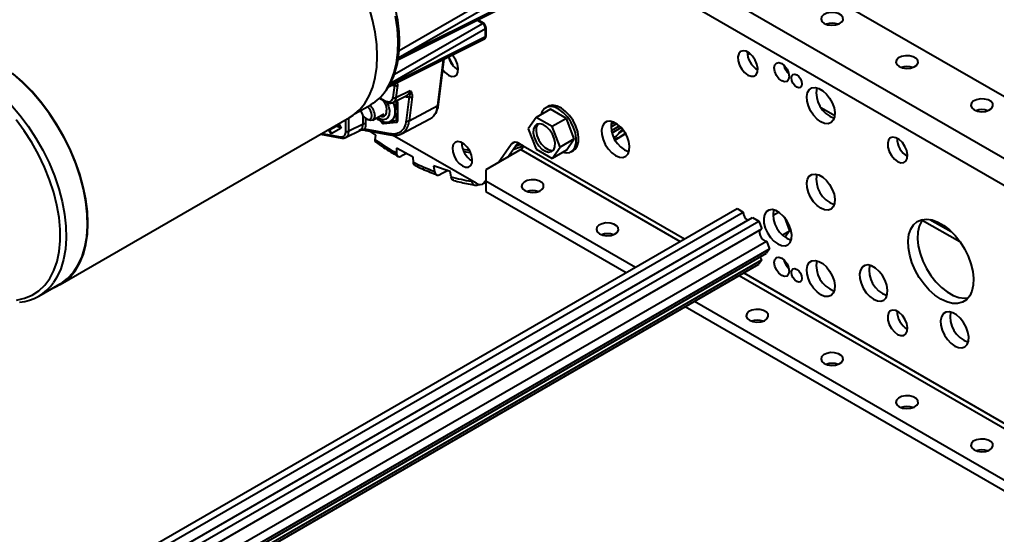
# Model space of a CAD drawing. Header units: inches. Extents: x 0 to 11, y 0 to 8.4.
# Drawn here: x 7.854 to 8.623, y 5.392 to 5.798 of the extents above; entities that cross this region are included whole.
import ezdxf

# ---------------------------------------------------------------- set-up
doc = ezdxf.new("R2010")
doc.units = ezdxf.units.IN
doc.header["$MEASUREMENT"] = 0
doc.header["$PDSIZE"] = -1
doc.layers.add('OBJ', color=50, linetype='Continuous')
doc.dimstyles.get("Standard").update_dxf_attribs({"dimtxt": 0.18, "dimasz": 0.18, "dimexe": 0.18, "dimexo": 0.0625, "dimgap": 0.09, "dimtad": 0, "dimtih": 1, "dimtoh": 1, "dimdec": 4, "dimzin": 0, "dimdsep": 46, "dimtxsty": 'Standard', "dimcen": 0.09, "dimadec": 0, "dimazin": 0, "dimtfac": 1, "dimtdec": 4, "dimtofl": 0, "dimtmove": 0, "dimatfit": 3, "dimfxl": 1, "dimtolj": 1, "dimtzin": 0, "dimarcsym": 0})

# ---------------------------------------------------------------- blocks, each defined once
blk = doc.blocks.new('*D8')
at = {"layer": 'Defpoints', "color": 0, "transparency": 16777216}
for p in [(5.7116, 7.07514), (5.7116, 4.36681), (9.6024, 4.36681)]:
    blk.add_point(p, dxfattribs=at)
at = {"layer": 'OBJ', "color": 0, "lineweight": -2, "transparency": 16777216}
for p, q in [((5.7616, 7.07514), (9.7274, 7.07514)), ((9.6024, 6.94514), (9.6024, 5.84348)), ((9.6024, 4.49681), (9.6024, 5.59848)), ((5.7616, 4.36681), (9.7274, 4.36681))]:
    blk.add_line(p, q, dxfattribs=at)
at = {"layer": 'OBJ', "color": 0, "transparency": 16777216}
for points in [[(9.58073, 6.94514), (9.62406, 6.94514), (9.6024, 7.07514)], [(9.58073, 4.49681), (9.62406, 4.49681), (9.6024, 4.36681)]]:
    blk.add_solid(points, dxfattribs=at)
at = {"layer": 'OBJ', "color": 0, "transparency": 16777216, "insert": (9.6024, 5.72098), "char_height": 0.125, "attachment_point": 5}
blk.add_mtext('\\A1;32.500000', dxfattribs=at)

msp = doc.modelspace()

# ---------------------------------------------------------------- linework, layer by layer
at = {"color": 7, "linetype": 'Continuous', "lineweight": 25}
for p, q in [((8.94401385, 5.55500769), (8.25046124, 5.95538709)), ((8.90158744, 5.53051545), (8.20066914, 5.93514697)), ((8.88331903, 5.51996932), (8.19153568, 5.91932735)), ((8.15215501, 5.76733136), (8.23474607, 5.81502737)), ((8.15272663, 5.77310179), (8.23238438, 5.81910383)), ((8.1518923, 5.76584044), (8.23415022, 5.80691775)), ((8.2347609, 5.80841303), (8.15212228, 5.76714562)), ((8.21831563, 5.79452168), (8.21413489, 5.79692265)), ((8.21918983, 5.79462887), (8.21470233, 5.79720602)), ((8.14611889, 5.74738802), (8.22067732, 5.79044522)), ((8.14915333, 5.75458072), (8.21831563, 5.79452168)), ((8.22069215, 5.78383088), (8.22067732, 5.79044522)), ((8.22122215, 5.78453476), (8.22120732, 5.7911491)), ((8.48939276, 5.79400401), (8.49062266, 5.793294)), ((8.49640943, 5.79432258), (8.49765451, 5.79360381)), ((8.14438278, 5.74453379), (8.22008147, 5.7823356)), ((8.22069215, 5.78383088), (8.14542267, 5.74624341)), ((8.18325642, 5.72988213), (8.18771426, 5.76617232)), ((8.18378419, 5.7305553), (8.18818842, 5.7664091)), ((8.42676769, 5.77177682), (8.42710474, 5.77197139)), ((8.42690935, 5.76981988), (8.42872855, 5.77087009)), ((8.54831832, 5.759987), (8.54954823, 5.759277)), ((8.555335, 5.76030557), (8.55658008, 5.7595868)), ((8.14916458, 5.74586547), (8.14798236, 5.73624125)), ((8.14960842, 5.74714333), (8.14916458, 5.74586547)), ((8.15146956, 5.74566944), (8.15028733, 5.73604521)), ((8.1512418, 5.74795899), (8.15146956, 5.74566944)), ((8.13728259, 5.7356368), (8.14221701, 5.73280299)), ((8.13764731, 5.73599214), (8.14186851, 5.73356794)), ((8.14778624, 5.73214549), (8.15949471, 5.73804604)), ((8.15028733, 5.73604521), (8.16142485, 5.74165803)), ((8.1607111, 5.73690418), (8.15839422, 5.71804303)), ((8.16301607, 5.73670815), (8.16069919, 5.717847)), ((8.11832903, 5.72348754), (8.1304282, 5.73047224)), ((8.15058842, 5.73269962), (8.14981204, 5.72486154)), ((8.15002181, 5.73327211), (8.15058842, 5.73269962)), ((8.15058842, 5.73269962), (8.1511863, 5.73304476)), ((8.1514659, 5.73198092), (8.15149661, 5.71828293)), ((8.15174069, 5.71794463), (8.15170997, 5.73164262)), ((8.16069919, 5.717847), (8.18325642, 5.72988213)), ((8.26992484, 5.72911917), (8.26815707, 5.72809866)), ((8.48513828, 5.72792013), (8.49561482, 5.72201798)), ((7.88617615, 5.58898742), (8.11386453, 5.72042913)), ((8.11321088, 5.70956411), (8.11318739, 5.72003822)), ((8.12439567, 5.71527387), (8.12438085, 5.72188179)), ((8.12671084, 5.71525407), (8.12670121, 5.71954814)), ((8.13206274, 5.71830927), (8.14089803, 5.72340978)), ((8.14981204, 5.72486154), (8.15062969, 5.71794368)), ((8.2607176, 5.72040461), (8.25447481, 5.71152223)), ((8.27191346, 5.72686784), (8.2607176, 5.72040461)), ((8.2732032, 5.71319683), (8.2607176, 5.72040461)), ((8.28439905, 5.71966006), (8.27191346, 5.72686784)), ((8.28439905, 5.71966006), (8.2732032, 5.71319683)), ((8.29064185, 5.7035699), (8.28439905, 5.71966006)), ((8.60724389, 5.72597), (8.60847379, 5.72525999)), ((8.61426056, 5.72628857), (8.61550564, 5.7255698)), ((8.09813144, 5.71069675), (8.10324777, 5.71368203)), ((8.10732594, 5.7120991), (8.09930664, 5.70742001)), ((8.10324777, 5.71368203), (8.10255169, 5.71389836)), ((8.10534824, 5.71551277), (8.10732594, 5.7120991)), ((8.11089571, 5.70958391), (8.11087526, 5.71870345)), ((8.12439567, 5.71527387), (8.11321088, 5.70956411)), ((8.12699614, 5.71936631), (8.1281559, 5.71869657)), ((8.13774357, 5.71805966), (8.13881628, 5.71672844)), ((8.14105209, 5.71692118), (8.13960184, 5.7169026)), ((8.14058493, 5.71571271), (8.15086229, 5.71668295)), ((8.15062969, 5.71794368), (8.14489144, 5.71705202)), ((8.15062969, 5.71794368), (8.15149625, 5.71844394)), ((8.15113489, 5.71777), (8.15157749, 5.71805466)), ((8.15463872, 5.70760009), (8.17696603, 5.7192465)), ((8.27944599, 5.69710667), (8.2732032, 5.71319683)), ((8.31947814, 5.71295385), (8.3239165, 5.71551606)), ((8.319496, 5.71500288), (8.32213315, 5.71652527)), ((8.31988571, 5.71007517), (8.32620556, 5.71372354)), ((8.32035154, 5.70830537), (8.32750521, 5.7124351)), ((8.09102163, 5.7072422), (8.10760904, 5.70426146)), ((8.0920801, 5.70785324), (8.10672531, 5.70522151)), ((8.09930664, 5.70742001), (8.09730738, 5.71087088)), ((8.09760496, 5.71104267), (8.09813144, 5.71069675)), ((8.11071171, 5.70459531), (8.12233895, 5.71053093)), ((8.12170669, 5.71029943), (8.12203423, 5.71049959)), ((8.12301527, 5.71042531), (8.12170669, 5.71029943)), ((8.12569929, 5.7111565), (8.12301527, 5.71042531)), ((8.14581607, 5.70754153), (8.12569929, 5.7111565)), ((8.12658303, 5.71019645), (8.14669981, 5.70658148)), ((8.13451394, 5.70648809), (8.13040759, 5.70950918)), ((8.13404871, 5.70284075), (8.13451394, 5.70648809)), ((8.14667566, 5.70658616), (8.14669981, 5.70658148)), ((8.21332744, 5.6685895), (8.14753091, 5.70657303)), ((8.25447481, 5.71152223), (8.2607176, 5.69543207)), ((8.32180899, 5.70482097), (8.32348941, 5.70568578)), ((8.32296972, 5.70276903), (8.33066651, 5.7076708)), ((8.32559303, 5.70790076), (8.32917631, 5.71014999)), ((8.33141418, 5.70842667), (8.33066651, 5.7076708)), ((8.20290923, 5.70014694), (8.20211469, 5.70026554)), ((8.23062341, 5.68469292), (8.24096925, 5.6994132)), ((8.2379891, 5.68894505), (8.24615299, 5.7005608)), ((8.24366632, 5.70097019), (8.24096925, 5.6994132)), ((8.24869939, 5.69920351), (8.24405982, 5.69758259)), ((8.24734813, 5.69998357), (8.25046124, 5.69818641)), ((8.25046124, 5.69818641), (8.37747816, 5.6248611)), ((8.2732032, 5.68822429), (8.27944599, 5.69710667)), ((8.29064185, 5.7035699), (8.27944599, 5.69710667)), ((8.28439905, 5.69468752), (8.29064185, 5.7035699)), ((8.16393133, 5.68918044), (8.15061292, 5.69628131)), ((8.15061292, 5.69628131), (8.15074361, 5.69225616)), ((8.15863535, 5.69200405), (8.15453171, 5.68992288)), ((8.16406203, 5.68515528), (8.16393133, 5.68918044)), ((8.20374143, 5.69360559), (8.20893606, 5.69292666)), ((8.24869347, 5.69512455), (8.22099846, 5.67913656)), ((8.24869347, 5.69512455), (8.37394234, 5.62281992)), ((8.2607176, 5.69543207), (8.2732032, 5.68822429)), ((8.28439905, 5.69468752), (8.2732032, 5.68822429)), ((8.28815544, 5.6934567), (8.28992321, 5.69447721)), ((8.19295073, 5.67800633), (8.17992303, 5.68227767)), ((8.17992303, 5.68227767), (8.18064568, 5.677997)), ((8.19127517, 5.67855569), (8.18506935, 5.67540826)), ((8.19367338, 5.67372566), (8.19295073, 5.67800633)), ((8.22099846, 5.67913656), (8.22099846, 5.67063231)), ((8.20946321, 5.67082027), (8.2096419, 5.67021119)), ((8.21540197, 5.66787834), (8.21467473, 5.667508)), ((8.21853535, 5.66807379), (8.22099846, 5.66949571)), ((8.21970632, 5.66915987), (8.22099846, 5.67099835)), ((8.21970632, 5.66915987), (8.22099846, 5.6699058)), ((8.22099846, 5.67063231), (8.33888163, 5.6025798)), ((8.22099846, 5.67063231), (8.22099846, 5.66212667)), ((8.22099846, 5.66212667), (8.33151474, 5.59832698)), ((7.4679425, 5.09979734), (8.41873276, 5.64867688)), ((7.47276482, 5.09701347), (8.42355509, 5.64589301)), ((8.41873276, 5.64867688), (8.42355509, 5.64589301)), ((8.44706293, 5.64347889), (8.45137781, 5.64596982)), ((7.48013052, 5.09276134), (8.43092078, 5.64164088)), ((7.48495284, 5.08997748), (8.43574311, 5.63885701)), ((8.43092078, 5.64164088), (8.43574311, 5.63885701)), ((8.43574311, 5.63885701), (8.43815427, 5.63264249)), ((8.45596576, 5.64181783), (8.46005285, 5.63128377)), ((8.56437234, 5.63950595), (8.59399895, 5.62281525)), ((8.57042307, 5.64018016), (8.58716199, 5.63074998)), ((7.49154094, 5.08617425), (8.43815427, 5.63264249)), ((8.45436666, 5.6280012), (8.46005285, 5.63128377)), ((8.46005285, 5.63128377), (8.4564663, 5.62618075)), ((7.5016037, 5.08036514), (8.44183712, 5.62315034)), ((8.44183712, 5.62315034), (8.44424828, 5.61693581)), ((7.5081918, 5.07656191), (8.44424828, 5.61693581)), ((7.50995757, 5.07554255), (8.44183712, 5.61350516)), ((8.44424828, 5.61693581), (8.44183712, 5.61350516)), ((7.51265464, 5.07398557), (8.43815427, 5.60826513)), ((7.51442041, 5.07296621), (8.43574311, 5.60483448)), ((8.43815427, 5.60826513), (8.43574311, 5.60483448)), ((8.42395608, 5.59802997), (8.72124739, 5.42640735)), ((7.86919585, 5.57966602), (7.88596783, 5.58934827)), ((8.42042026, 5.59598879), (8.71771157, 5.42436617)), ((8.38535955, 5.57574867), (8.68265086, 5.40412605)), ((8.37799265, 5.57149585), (8.67528396, 5.39987323))]:
    msp.add_line(p, q, dxfattribs=at)
at = {"color": 7, "linetype": 'Continuous', "lineweight": 25, "flags": 128}
for points in [[(8.11386453, 5.72042913), (8.11667312, 5.72223404), (8.1215482, 5.72640863), (8.12576395, 5.731514), (8.12927416, 5.73749424), (8.1320404, 5.7442838), (8.13403234, 5.75180832), (8.13522816, 5.75998534), (8.13561476, 5.76872528), (8.13518791, 5.77793238), (8.13395229, 5.78750577), (8.13192142, 5.79734056), (8.12911756, 5.80732899), (8.12557143, 5.81736164), (8.12132189, 5.82732857), (8.11641549, 5.8371206), (8.11090598, 5.84663044), (8.10485374, 5.85575389), (8.09832506, 5.864391), (8.09139149, 5.87244714), (8.08412898, 5.87983404), (8.0766171, 5.88647077), (8.06893816, 5.89228462), (8.06117629, 5.89721189)], [(8.14232169, 5.7415725), (8.14292359, 5.74246305), (8.14634759, 5.74867143), (8.14899877, 5.75569984), (8.15084711, 5.76346866), (8.15187166, 5.77188986), (8.1520608, 5.78086803), (8.15141241, 5.79030143), (8.14993381, 5.80008319)], [(8.48734201, 5.79448666), (8.48999489, 5.79343758), (8.49312509, 5.79301257), (8.49630987, 5.79326903), (8.49911911, 5.79417233), (8.50117339, 5.79560048), (8.50219529, 5.79736058), (8.50204678, 5.79921494), (8.50074792, 5.8009131), (8.49847414, 5.80222573), (8.49553251, 5.80297554), (8.49232033, 5.80306127), (8.48927141, 5.80247135), (8.48679752, 5.80128543), (8.48523279, 5.79966369), (8.48478853, 5.79782516), (8.48552475, 5.79601813), (8.48734201, 5.79448666)], [(8.19153568, 5.7537737), (8.19408038, 5.75279503), (8.19634932, 5.75290312), (8.19809663, 5.75408626), (8.19913296, 5.75621623), (8.19934601, 5.75906223), (8.19871268, 5.76231584), (8.19730162, 5.76562448), (8.19526572, 5.76862962), (8.19445411, 5.76953801)], [(8.1917805, 5.76820289), (8.19271641, 5.76582567), (8.19494922, 5.76154236)], [(8.42723794, 5.75379582), (8.42978264, 5.75281715), (8.43205158, 5.75292524), (8.43379889, 5.75410838), (8.43483522, 5.75623835), (8.43504827, 5.75908435), (8.43441494, 5.76233796), (8.43300388, 5.7656466), (8.43096798, 5.76865174), (8.42852788, 5.77102771), (8.42594799, 5.77251705), (8.42350789, 5.77295836), (8.42147199, 5.77230382), (8.42006093, 5.77062435), (8.4194276, 5.76810197), (8.41964065, 5.76500999), (8.42067698, 5.7616835), (8.42242429, 5.75848296), (8.42469323, 5.7557552), (8.42723794, 5.75379582)], [(8.54626758, 5.76046965), (8.54892045, 5.75942057), (8.55205066, 5.75899556), (8.55523544, 5.75925203), (8.55804467, 5.76015533), (8.56009896, 5.76158347), (8.56112085, 5.76334358), (8.56097234, 5.76519793), (8.55967349, 5.7668961), (8.55739971, 5.76820872), (8.55445808, 5.76895854), (8.55124589, 5.76904427), (8.54819697, 5.76845434), (8.54572309, 5.76726843), (8.54415836, 5.76564669), (8.5437141, 5.76380816), (8.54445032, 5.76200113), (8.54626758, 5.76046965)], [(7.88596783, 5.58934827), (7.88679712, 5.58984244), (7.89196536, 5.59371523), (7.89647322, 5.59856478), (7.9002696, 5.60433615), (7.90331151, 5.61096394), (7.90556446, 5.61837306), (7.90700294, 5.62647956), (7.90761065, 5.63519159), (7.9073807, 5.64441044), (7.90631569, 5.65403165), (7.9044277, 5.66394622), (7.90173811, 5.67404181), (7.8982774, 5.68420403), (7.89408479, 5.69431774), (7.88920776, 5.70426835), (7.88370159, 5.71394311), (7.87762866, 5.7232324), (7.87105778, 5.73203097), (7.8640634, 5.74023914), (7.85672477, 5.74776389), (7.84912503, 5.75451998), (7.8413503, 5.76043084), (7.83348867, 5.76542952)], [(8.45386959, 5.74913879), (8.45160334, 5.75096762), (8.44968209, 5.75355914), (8.44839836, 5.7565188), (8.44794757, 5.75939603), (8.44839836, 5.76175279), (8.44968209, 5.76323028), (8.45160334, 5.76360358), (8.45386959, 5.76281585), (8.45613585, 5.76098701), (8.45805709, 5.7583955), (8.45934083, 5.75543583), (8.45979161, 5.75255861), (8.45934083, 5.75020185), (8.45805709, 5.74872436), (8.45613585, 5.74835106), (8.45386959, 5.74913879)], [(7.81671669, 5.75574726), (7.82457832, 5.75074859), (7.83235305, 5.74483772), (7.83995279, 5.73808164), (7.84729142, 5.73055688), (7.8542858, 5.72234872), (7.86085668, 5.71355014), (7.86692961, 5.70426085), (7.87243578, 5.69458609), (7.87731281, 5.68463549), (7.88150543, 5.67452178), (7.88496613, 5.66435956), (7.88765572, 5.65426397), (7.88954371, 5.6443494), (7.89060872, 5.63472818), (7.89083867, 5.62550933), (7.89023096, 5.6167973), (7.88879248, 5.6086908), (7.88653953, 5.60128168), (7.88349762, 5.59465389), (7.88084412, 5.59041691)], [(7.88129502, 5.58665072), (7.88350373, 5.58759428), (7.88898473, 5.59079234), (7.89385982, 5.59496692), (7.89807556, 5.6000723), (7.90158578, 5.60605253), (7.90435201, 5.6128421), (7.90634395, 5.62036661), (7.90753977, 5.62854363), (7.90792638, 5.63728357), (7.90749953, 5.64649068), (7.9062639, 5.65606406), (7.90423303, 5.66589885), (7.90142918, 5.67588728), (7.89788305, 5.68591993), (7.89363351, 5.69588687), (7.8887271, 5.70567889), (7.8832176, 5.71518873), (7.87716535, 5.72431218), (7.87063668, 5.73294929), (7.8637031, 5.74100543), (7.85644059, 5.74839233), (7.84892872, 5.75502906)], [(8.18713944, 5.75786957), (8.18899097, 5.75573308), (8.19153568, 5.7537737)], [(8.46565471, 5.7443895), (8.46406917, 5.745669), (8.46272502, 5.74748209), (8.46182689, 5.74955275), (8.4615115, 5.75156574), (8.46182689, 5.75321459), (8.46272502, 5.75424828), (8.46406917, 5.75450945), (8.46565471, 5.75395834), (8.46724024, 5.75267883), (8.46858439, 5.75086574), (8.46948253, 5.74879508), (8.46979791, 5.7467821), (8.46948253, 5.74513325), (8.46858439, 5.74409955), (8.46724024, 5.74383838), (8.46565471, 5.7443895)], [(8.48462874, 5.71695636), (8.48164788, 5.71915029), (8.47888809, 5.72212775), (8.47655407, 5.7256679), (8.4748189, 5.72950819), (8.47381129, 5.73336381), (8.47360595, 5.7369488), (8.47421813, 5.73999727), (8.47560241, 5.74228314), (8.47765614, 5.74363688), (8.48022699, 5.74395808), (8.4831243, 5.74322292), (8.48613318, 5.74148593), (8.48903049, 5.73887593), (8.49160134, 5.73558648), (8.49365507, 5.73186157), (8.49503935, 5.72797744), (8.49565153, 5.72422216), (8.49544619, 5.72087424), (8.49443858, 5.71818199), (8.49270341, 5.71634508), (8.49036938, 5.71549974), (8.4876096, 5.71570866), (8.48462874, 5.71695636)], [(8.60519314, 5.72645265), (8.60784602, 5.72540357), (8.61097622, 5.72497856), (8.614161, 5.72523502), (8.61697024, 5.72613832), (8.61902452, 5.72756647), (8.62004642, 5.72932657), (8.61989791, 5.73118093), (8.61859906, 5.73287909), (8.61632527, 5.73419172), (8.61338364, 5.73494153), (8.61017146, 5.73502726), (8.60712254, 5.73443734), (8.60464865, 5.73325142), (8.60308392, 5.73162969), (8.60263966, 5.72979115), (8.60337588, 5.72798412), (8.60519314, 5.72645265)], [(8.14319118, 5.73243713), (8.14444079, 5.72940149), (8.14515761, 5.7259379), (8.14502323, 5.72285918), (8.1440508, 5.72046668), (8.14233549, 5.71899462), (8.14004523, 5.71858707), (8.13740419, 5.71928394), (8.13557209, 5.72033518)], [(8.28522732, 5.72083854), (8.28209085, 5.72419233), (8.2787257, 5.72676652), (8.27532747, 5.72841149), (8.27209363, 5.72903164), (8.26921213, 5.72859095), (8.26685043, 5.72711501), (8.26514578, 5.7246896), (8.26440615, 5.72253396)], [(8.28699509, 5.72185905), (8.28385861, 5.72521284), (8.28049347, 5.72778703), (8.27709523, 5.729432), (8.2738614, 5.73005215), (8.2709799, 5.72961146), (8.26992484, 5.72911917)], [(8.12269903, 5.72601029), (8.12296691, 5.72479742), (8.12391481, 5.72261661), (8.12533193, 5.72070817), (8.12700251, 5.71936263), (8.12867223, 5.71878485), (8.13008689, 5.71906279), (8.13103112, 5.72015413), (8.13136117, 5.72189272)], [(8.13368107, 5.72189446), (8.1332633, 5.71969378), (8.13206811, 5.71831238), (8.13027746, 5.71796058), (8.12816396, 5.71869192), (8.1281559, 5.71869657)], [(8.17696603, 5.7192465), (8.17873178, 5.72042552), (8.17949767, 5.72113412)], [(8.28146077, 5.69299129), (8.28421888, 5.69252372), (8.28710038, 5.69296441), (8.28946208, 5.69444035), (8.29116673, 5.69686576), (8.29211526, 5.70009967), (8.29225253, 5.70395416), (8.29157059, 5.7082052), (8.29010905, 5.71260574), (8.28795286, 5.71690005), (8.28522732, 5.72083854)], [(8.28992321, 5.69447721), (8.29122985, 5.69546086), (8.2929345, 5.69788627), (8.29388302, 5.70112018), (8.2940203, 5.70497467), (8.29333835, 5.70922571), (8.29187682, 5.71362625), (8.28972063, 5.71792056), (8.28699509, 5.72185905)], [(7.85167754, 5.57672364), (7.85808589, 5.57806964), (7.86398428, 5.58048056), (7.86930354, 5.58392813), (7.87398132, 5.58837193), (7.87796277, 5.59375986), (7.88120122, 5.60002876), (7.88365869, 5.60710511), (7.88530639, 5.61490597), (7.88612497, 5.62333987), (7.88610486, 5.63230793), (7.88524629, 5.64170501), (7.88355932, 5.65142095), (7.88106373, 5.66134182), (7.87778877, 5.67135131), (7.87377286, 5.68133208), (7.86906306, 5.69116711), (7.8637146, 5.70074108), (7.85779017, 5.70994176), (7.85135925, 5.71866128)], [(8.27128554, 5.71046834), (8.26875889, 5.71304693), (8.2660562, 5.71477073), (8.26344202, 5.71547099), (8.26117224, 5.71507917), (8.25946904, 5.71363362), (8.25849916, 5.71127585), (8.25835751, 5.70823665), (8.25905798, 5.70481352), (8.26053199, 5.70134153), (8.26263526, 5.69816056), (8.26516191, 5.69558196), (8.2678646, 5.69385817), (8.27047878, 5.69315791), (8.27274856, 5.69354973), (8.27445176, 5.69499527), (8.27542164, 5.69735304), (8.27556328, 5.70039225), (8.27486282, 5.70381538), (8.2733888, 5.70728737), (8.27128554, 5.71046834)], [(8.26206713, 5.71537648), (8.26170821, 5.71492627), (8.26073833, 5.7125685), (8.26059668, 5.7095293), (8.26129715, 5.70610616), (8.26277116, 5.70263418), (8.26487443, 5.6994532), (8.26740108, 5.69687461), (8.27010377, 5.69515082), (8.27271795, 5.69445056), (8.27409284, 5.69454507)], [(8.32313332, 5.69048337), (8.32611418, 5.68923568), (8.32887397, 5.68902675), (8.331208, 5.68987209), (8.33294316, 5.69170901), (8.33395078, 5.69440126), (8.33415611, 5.69774917), (8.33354393, 5.70150445), (8.33215965, 5.70538858), (8.33010593, 5.7091135), (8.32753507, 5.71240294), (8.32463777, 5.71501294), (8.32162888, 5.71674994), (8.31873157, 5.71748509), (8.31616072, 5.71716389), (8.314107, 5.71581016), (8.31272271, 5.71352429), (8.31211054, 5.71047581), (8.31231587, 5.70689082), (8.31332348, 5.70303521), (8.31505865, 5.69919491), (8.31739268, 5.69565476), (8.32015246, 5.69267731), (8.32313332, 5.69048337)], [(8.10763193, 5.70425765), (8.10777497, 5.70424727), (8.10782681, 5.70424907)], [(8.15710398, 5.70944557), (8.15633993, 5.70873602), (8.15463872, 5.70760009)], [(8.32348941, 5.70568578), (8.32262045, 5.70481339), (8.32201473, 5.7042193)], [(8.33074667, 5.70800079), (8.3252128, 5.70447012), (8.32284228, 5.70295793)], [(8.54508907, 5.68576181), (8.54763377, 5.68478314), (8.54990271, 5.68489123), (8.55165002, 5.68607437), (8.55268635, 5.68820434), (8.5528994, 5.69105034), (8.55226607, 5.69430395), (8.55085501, 5.69761259), (8.54881911, 5.70061773), (8.54637901, 5.7029937), (8.54379912, 5.70448304), (8.54135902, 5.70492435), (8.53932312, 5.70426981), (8.53791206, 5.70259034), (8.53727873, 5.70006796), (8.53749178, 5.69697598), (8.53852811, 5.69364949), (8.54027542, 5.69044895), (8.54254436, 5.68772119), (8.54508907, 5.68576181)], [(8.20258422, 5.68224236), (8.20512892, 5.68126369), (8.20739787, 5.68137178), (8.20914518, 5.68255492), (8.21018151, 5.68468489), (8.21039455, 5.68753089), (8.20976123, 5.6907845), (8.20835016, 5.69409314), (8.20631427, 5.69709828), (8.20387416, 5.69947425), (8.20129427, 5.70096359), (8.19885417, 5.7014049), (8.19681828, 5.70075036), (8.19540721, 5.6990709), (8.19477389, 5.69654851), (8.19498693, 5.69345653), (8.19602326, 5.69013004), (8.19777057, 5.6869295), (8.20003952, 5.68420174), (8.20258422, 5.68224236)], [(8.24249805, 5.69536047), (8.24311228, 5.69553451), (8.25045809, 5.69806283)], [(8.20810283, 5.69453236), (8.20329517, 5.69516977), (8.20306103, 5.69520627)], [(8.48462874, 5.64891129), (8.48164788, 5.65110522), (8.47888809, 5.65408268), (8.47655407, 5.65762283), (8.4748189, 5.66146312), (8.47381129, 5.66531874), (8.47360595, 5.66890373), (8.47421813, 5.6719522), (8.47560241, 5.67423808), (8.47765614, 5.67559181), (8.48022699, 5.67591301), (8.4831243, 5.67517785), (8.48613318, 5.67344086), (8.48903049, 5.67083086), (8.49160134, 5.66754142), (8.49365507, 5.6638165), (8.49503935, 5.65993237), (8.49565153, 5.65617709), (8.49544619, 5.65282917), (8.49443858, 5.65013692), (8.49270341, 5.64830001), (8.49036938, 5.64745467), (8.4876096, 5.64766359), (8.48462874, 5.64891129)], [(8.25163975, 5.6628084), (8.25429263, 5.66175931), (8.25742283, 5.6613343), (8.26060761, 5.66159077), (8.26341685, 5.66249407), (8.26547113, 5.66392221), (8.26649303, 5.66568232), (8.26634452, 5.66753667), (8.26504566, 5.66923484), (8.26277188, 5.67054746), (8.25983025, 5.67129728), (8.25661807, 5.67138301), (8.25356915, 5.67079308), (8.25109526, 5.66960717), (8.24953053, 5.66798543), (8.24908627, 5.6661469), (8.24982249, 5.66433987), (8.25163975, 5.6628084)], [(8.45072667, 5.62085099), (8.45370754, 5.61960329), (8.45646732, 5.61939437), (8.45880135, 5.62023971), (8.46053651, 5.62207662), (8.46154413, 5.62476887), (8.46174946, 5.62811679), (8.46113729, 5.63187207), (8.459753, 5.6357562), (8.45769928, 5.63948111), (8.45512843, 5.64277056), (8.45223112, 5.64538056), (8.44922223, 5.64711755), (8.44632492, 5.64785271), (8.44375407, 5.64753151), (8.44170035, 5.64617777), (8.44031606, 5.6438919), (8.43970389, 5.64084342), (8.43990922, 5.63725844), (8.44091684, 5.63340282), (8.442652, 5.62956253), (8.44498603, 5.62602238), (8.44774581, 5.62304492), (8.45072667, 5.62085099)], [(8.31056532, 5.62879139), (8.31321819, 5.62774231), (8.3163484, 5.6273173), (8.31953318, 5.62757376), (8.32234241, 5.62847706), (8.3243967, 5.62990521), (8.32541859, 5.63166531), (8.32527008, 5.63351967), (8.32397123, 5.63521783), (8.32169745, 5.63653046), (8.31875582, 5.63728027), (8.31554363, 5.637366), (8.31249471, 5.63677608), (8.31002083, 5.63559016), (8.3084561, 5.63396843), (8.30801184, 5.63212989), (8.30874806, 5.63032286), (8.31056532, 5.62879139)], [(8.57908642, 5.57737077), (8.57448323, 5.58050654), (8.570028, 5.58449835), (8.56586391, 5.5892179), (8.5621248, 5.59451349), (8.55893086, 5.60021493), (8.55638472, 5.60613896), (8.55456824, 5.61209517), (8.5535398, 5.61789215), (8.55333244, 5.62334355), (8.55395284, 5.62827417), (8.55538105, 5.63252554), (8.55757118, 5.63596102), (8.56045282, 5.63847017), (8.56393335, 5.63997237), (8.56790093, 5.64041932), (8.57222801, 5.63979666), (8.57677552, 5.63812441), (8.58139732, 5.6354563), (8.58594483, 5.63187811), (8.59027191, 5.62750482), (8.59423949, 5.62247701), (8.59772002, 5.61695627), (8.60060166, 5.61112004), (8.60279179, 5.60515591), (8.60422, 5.59925556), (8.6048404, 5.59360864), (8.60463304, 5.58839665), (8.60360459, 5.58378709), (8.60178812, 5.57992814), (8.59924198, 5.57694381), (8.59604804, 5.57493002), (8.59230893, 5.57395151), (8.58814484, 5.57403972), (8.5836896, 5.57519181), (8.57908642, 5.57737077)], [(8.56491739, 5.64019026), (8.56375042, 5.63860495), (8.56193394, 5.634746), (8.5609055, 5.63013644), (8.56069814, 5.62492445), (8.56131854, 5.61927753), (8.56274675, 5.61337718), (8.56493687, 5.60741305), (8.56781851, 5.60157682), (8.57129905, 5.59605608), (8.57526662, 5.59102827), (8.5795937, 5.58665498), (8.58414122, 5.58307679), (8.58876301, 5.58040868), (8.59331053, 5.57873643), (8.59763761, 5.57811377), (8.60062115, 5.57834283)], [(8.43680655, 5.63186447), (8.43643834, 5.63105074), (8.43634435, 5.62944918), (8.43680626, 5.62761123), (8.43775372, 5.62581669), (8.4390425, 5.62433877), (8.4404764, 5.62340247), (8.44183712, 5.62315034)], [(8.43680596, 5.61060073), (8.4370739, 5.60998292), (8.43815427, 5.60826513)], [(8.45386959, 5.59603739), (8.45160334, 5.59786622), (8.44968209, 5.60045774), (8.44839836, 5.6034174), (8.44794757, 5.60629462), (8.44839836, 5.60865138), (8.44968209, 5.61012888), (8.45160334, 5.61050218), (8.45386959, 5.60971445), (8.45613585, 5.60788561), (8.45805709, 5.60529409), (8.45934083, 5.60233443), (8.45979161, 5.59945721), (8.45934083, 5.59710045), (8.45805709, 5.59562295), (8.45613585, 5.59524966), (8.45386959, 5.59603739)], [(8.48462874, 5.58086622), (8.48164788, 5.58306016), (8.47888809, 5.58603761), (8.47655407, 5.58957776), (8.4748189, 5.59341806), (8.47381129, 5.59727367), (8.47360595, 5.60085866), (8.47421813, 5.60390714), (8.47560241, 5.60619301), (8.47765614, 5.60754674), (8.48022699, 5.60786794), (8.4831243, 5.60713279), (8.48613318, 5.60539579), (8.48903049, 5.60278579), (8.49160134, 5.59949635), (8.49365507, 5.59577143), (8.49503935, 5.5918873), (8.49565153, 5.58813202), (8.49544619, 5.58478411), (8.49443858, 5.58209186), (8.49270341, 5.58025494), (8.49036938, 5.5794096), (8.4876096, 5.57961853), (8.48462874, 5.58086622)], [(8.52615516, 5.57730705), (8.52913602, 5.57605935), (8.53189581, 5.57585043), (8.53422983, 5.57669577), (8.535965, 5.57853269), (8.53697261, 5.58122493), (8.53717795, 5.58457285), (8.53656577, 5.58832813), (8.53518149, 5.59221226), (8.53312776, 5.59593718), (8.53055691, 5.59922662), (8.5276596, 5.60183662), (8.52465072, 5.60357361), (8.52175341, 5.60430877), (8.51918256, 5.60398757), (8.51712883, 5.60263384), (8.51574455, 5.60034796), (8.51513237, 5.59729949), (8.51533771, 5.5937145), (8.51634532, 5.58985888), (8.51808049, 5.58601859), (8.52041451, 5.58247844), (8.5231743, 5.57950098), (8.52615516, 5.57730705)], [(8.46565471, 5.5912881), (8.46406917, 5.5925676), (8.46272502, 5.59438069), (8.46182689, 5.59645135), (8.4615115, 5.59846434), (8.46182689, 5.60011319), (8.46272502, 5.60114688), (8.46406917, 5.60140805), (8.46565471, 5.60085693), (8.46724024, 5.59957743), (8.46858439, 5.59776434), (8.46948253, 5.59569368), (8.46979791, 5.59368069), (8.46948253, 5.59203184), (8.46858439, 5.59099815), (8.46724024, 5.59073698), (8.46565471, 5.5912881)], [(8.42841645, 5.56075738), (8.43106932, 5.5597083), (8.43419953, 5.55928329), (8.43738431, 5.55953975), (8.44019354, 5.56044306), (8.44224783, 5.5618712), (8.44326972, 5.5636313), (8.44312121, 5.56548566), (8.44182236, 5.56718382), (8.43954858, 5.56849645), (8.43660695, 5.56924626), (8.43339476, 5.56933199), (8.43034584, 5.56874207), (8.42787196, 5.56755615), (8.42630723, 5.56593442), (8.42586297, 5.56409588), (8.42659919, 5.56228885), (8.42841645, 5.56075738)], [(8.54508907, 5.54967167), (8.54763377, 5.548693), (8.54990271, 5.54880109), (8.55165002, 5.54998423), (8.55268635, 5.55211421), (8.5528994, 5.5549602), (8.55226607, 5.55821381), (8.55085501, 5.56152246), (8.54881911, 5.56452759), (8.54637901, 5.56690356), (8.54379912, 5.5683929), (8.54135902, 5.56883421), (8.53932312, 5.56817967), (8.53791206, 5.56650021), (8.53727873, 5.56397782), (8.53749178, 5.56088585), (8.53852811, 5.55755935), (8.54027542, 5.55435881), (8.54254436, 5.55163105), (8.54508907, 5.54967167)], [(8.58997387, 5.54046529), (8.59295473, 5.5392176), (8.59571452, 5.53900867), (8.59804854, 5.53985401), (8.59978371, 5.54169093), (8.60079132, 5.54438318), (8.60099666, 5.54773109), (8.60038448, 5.55148637), (8.5990002, 5.5553705), (8.59694647, 5.55909542), (8.59437562, 5.56238486), (8.59147831, 5.56499486), (8.58846943, 5.56673186), (8.58557212, 5.56746702), (8.58300127, 5.56714582), (8.58094754, 5.56579208), (8.57956326, 5.56350621), (8.57895108, 5.56045773), (8.57915642, 5.55687274), (8.58016403, 5.55301713), (8.5818992, 5.54917683), (8.58423322, 5.54563668), (8.58699301, 5.54265923), (8.58997387, 5.54046529)], [(8.48734201, 5.52674038), (8.48999489, 5.52569129), (8.49312509, 5.52526628), (8.49630987, 5.52552275), (8.49911911, 5.52642605), (8.50117339, 5.52785419), (8.50219529, 5.5296143), (8.50204678, 5.53146865), (8.50074792, 5.53316682), (8.49847414, 5.53447944), (8.49553251, 5.53522926), (8.49232033, 5.53531499), (8.48927141, 5.53472506), (8.48679752, 5.53353915), (8.48523279, 5.53191741), (8.48478853, 5.53007888), (8.48552475, 5.52827185), (8.48734201, 5.52674038)], [(8.54626758, 5.49272337), (8.54892045, 5.49167429), (8.55205066, 5.49124928), (8.55523544, 5.49150574), (8.55804467, 5.49240905), (8.56009896, 5.49383719), (8.56112085, 5.49559729), (8.56097234, 5.49745165), (8.55967349, 5.49914981), (8.55739971, 5.50046244), (8.55445808, 5.50121225), (8.55124589, 5.50129799), (8.54819697, 5.50070806), (8.54572309, 5.49952214), (8.54415836, 5.49790041), (8.5437141, 5.49606187), (8.54445032, 5.49425484), (8.54626758, 5.49272337)], [(8.60519314, 5.45870637), (8.60784602, 5.45765728), (8.61097622, 5.45723228), (8.614161, 5.45748874), (8.61697024, 5.45839204), (8.61902452, 5.45982018), (8.62004642, 5.46158029), (8.61989791, 5.46343464), (8.61859906, 5.46513281), (8.61632527, 5.46644544), (8.61338364, 5.46719525), (8.61017146, 5.46728098), (8.60712254, 5.46669105), (8.60464865, 5.46550514), (8.60308392, 5.4638834), (8.60263966, 5.46204487), (8.60337588, 5.46023784), (8.60519314, 5.45870637)]]:
    msp.add_lwpolyline(points, dxfattribs=at)
at = {"color": 7, "linetype": 'Continuous', "lineweight": 25}
for centre, radius, start, end in [((8.21883745, 5.79388426), 0.00082377, 64.65967842, 129.30555538), ((8.22038849, 5.79121416), 0.00082139, 290.58741526, 355.47453413), ((8.4935292, 5.78047833), 0.0141389, 70.49262569, 109.50737431), ((8.22038045, 5.78461706), 0.00084571, 291.62689615, 354.41542876), ((8.20802098, 5.77240856), 0.01700321, 194.68131923, 239.37521744), ((8.4430441, 5.77197052), 0.01626504, 179.38638208, 240.60824138), ((8.46889221, 5.76464969), 0.01368724, 193.06202838, 226.93259509), ((8.55245476, 5.74646132), 0.0141389, 70.49262569, 109.50737431), ((8.15048794, 5.74777649), 0.00232449, 235.29802985, 294.97963233), ((8.50230446, 5.73991878), 0.02123556, 169.53675159, 250.45787188), ((8.11178175, 5.76237301), 0.03695063, 300.30688023, 325.74153806), ((8.14930571, 5.73815227), 0.00232449, 235.29803022, 294.97963231), ((8.16203445, 5.73881521), 0.00232449, 235.29803022, 294.97963231), ((8.12171667, 5.72139435), 0.00965737, 2.95808269, 51.28735255), ((8.12138885, 5.7212284), 0.01231025, 3.10155673, 46.44882307), ((8.13155946, 5.72659824), 0.01146838, 339.69000826, 38.87509178), ((8.14266801, 5.73347036), 0.00080542, 173.04128824, 235.9888501), ((8.12903494, 5.72434505), 0.02078351, 1.42399135, 22.68213587), ((8.15187475, 5.73201869), 0.00041059, 185.26110962, 246.33869458), ((8.1685971, 5.73099927), 0.01470182, 317.85449645, 355.64207198), ((8.18288472, 5.73071701), 0.00091389, 293.99921617, 349.80763543), ((8.13928976, 5.72499175), 0.00384549, 244.42545245, 321.87396135), ((8.13970765, 5.72554339), 0.00418776, 245.68422788, 293.91082193), ((8.14189069, 5.72408864), 0.00795896, 306.77698399, 5.57277599), ((8.61138033, 5.71244432), 0.0141389, 70.49262569, 109.50737431), ((8.09594118, 5.71661646), 0.00787382, 338.11890648, 344.04929897), ((8.12553353, 5.71295822), 0.00258011, 62.85136903, 116.16861972), ((8.14128152, 5.71475961), 0.00315495, 120.53878733, 141.38790676), ((8.14141823, 5.71608146), 0.00091125, 127.97540729, 203.86975823), ((8.1516956, 5.71705169), 0.00091125, 127.97540729, 203.86975823), ((8.1519055, 5.71832073), 0.00041063, 185.28215073, 246.33678113), ((8.14656014, 5.71892756), 0.01418029, 318.03523735, 355.62974186), ((8.15971757, 5.71995405), 0.00232449, 235.29803022, 294.97963231), ((8.34078489, 5.71343185), 0.02121435, 169.48787259, 250.50675087), ((8.09793818, 5.71148483), 0.00081143, 234.75142844, 283.77817605), ((8.10789394, 5.70541242), 0.00118413, 189.27821254, 257.21620155), ((8.11207301, 5.71187976), 0.00258011, 242.851369, 296.16862009), ((8.12687284, 5.71134999), 0.0011894, 189.3626662, 255.89691994), ((8.14699495, 5.70773782), 0.0011951, 189.45359116, 254.50474326), ((8.2589052, 5.76912943), 0.09053296, 315.51042091, 317.4437566), ((8.25715029, 5.77072995), 0.0929081, 317.44862945, 320.20026039), ((8.27430746, 5.90560995), 0.24655195, 235.32776103, 239.92272384), ((8.21839038, 5.70041706), 0.01626504, 179.38638208, 240.60824138), ((8.24445034, 5.69643662), 0.00458018, 50.75183192, 139.46720414), ((8.2466232, 5.69836106), 0.00384201, 302.60547834, 357.39452151), ((8.56089523, 5.70393651), 0.01626504, 179.38638208, 240.60824138), ((8.24682619, 5.85410686), 0.18813437, 243.90119286, 249.40422857), ((8.23161119, 5.80806692), 0.13959531, 254.23038754, 260.94523741), ((8.50230446, 5.67187372), 0.02123556, 169.53675159, 250.45787188), ((8.21622523, 5.67213645), 0.00458018, 230.75183192, 319.46720414), ((8.25782694, 5.64884119), 0.01410014, 70.43682262, 109.56317738), ((8.43155117, 5.64625692), 0.00800436, 182.60583048, 237.38879299), ((8.46837824, 5.64379947), 0.02121435, 169.48787259, 250.50675087), ((8.3167525, 5.61482418), 0.01410014, 70.43682264, 109.56317736), ((8.46889221, 5.61154829), 0.01368724, 193.06202838, 226.93259509), ((8.50230446, 5.60382865), 0.02123556, 169.53675159, 250.45787188), ((8.54380672, 5.60025553), 0.02121435, 169.48787259, 250.50675087), ((7.85092444, 5.61131879), 0.03649762, 275.14572278, 325.06187465), ((8.56089523, 5.56784637), 0.01626504, 179.38638208, 240.60824138), ((8.60762543, 5.56341377), 0.02121435, 169.48787259, 250.50675087), ((8.43460363, 5.54679017), 0.01410014, 70.43682262, 109.56317738), ((8.4935292, 5.51277317), 0.01410014, 70.43682254, 109.56317746), ((8.55245476, 5.47875616), 0.01410014, 70.43682253, 109.56317747), ((8.61138033, 5.44473916), 0.01410014, 70.43682262, 109.56317738)]:
    msp.add_arc(centre, radius, start, end, dxfattribs=at)
for points, knots in [([(8.14288625, 5.74207344), (8.14401893, 5.74381779), (8.14636382, 5.74742899), (8.14906407, 5.75380078), (8.15116779, 5.7609124), (8.15252554, 5.7686482), (8.15314096, 5.7769059), (8.15300337, 5.78560338), (8.15211834, 5.79464806), (8.15049791, 5.80394828), (8.1481615, 5.81341186), (8.14513474, 5.82294645), (8.14144924, 5.83245939), (8.13714239, 5.84185841), (8.13225703, 5.85105225), (8.12684113, 5.85995145), (8.12094741, 5.8684691), (8.11463277, 5.87652179), (8.10795758, 5.88403048), (8.10098506, 5.8909211), (8.09378064, 5.897125), (8.08641138, 5.90257954), (8.07894581, 5.90722737), (8.0714526, 5.91102016), (8.06400655, 5.91390475), (8.05667104, 5.91587586), (8.04956613, 5.91678663), (8.04456101, 5.91698606), (8.04205658, 5.91658424), (8.04172115, 5.91653042)], [0, 0, 0, 0, 0.03531906, 0.073118279, 0.111186376, 0.149451216, 0.187831451, 0.22626193, 0.264695018, 0.303109321, 0.341498617, 0.379863254, 0.418207109, 0.456535835, 0.49485593, 0.533174283, 0.571497037, 0.609829962, 0.648180299, 0.686555161, 0.724961137, 0.763403436, 0.801884236, 0.840399742, 0.878933894, 0.917440705, 0.955854855, 0.994087484, 1, 1, 1, 1]), ([(8.22067732, 5.79044522), (8.22063604, 5.79081961), (8.22055348, 5.79156836), (8.22000201, 5.79277854), (8.21922688, 5.79385816), (8.21861939, 5.7943005), (8.21831563, 5.79452168)], [0, 0, 0, 0, 0.250009637, 0.5, 0.749990363, 1, 1, 1, 1]), ([(8.22120732, 5.79114951), (8.22117636, 5.79146988), (8.22111439, 5.79211134), (8.22064618, 5.79314897), (8.21997857, 5.79407092), (8.21945281, 5.79444287), (8.21919014, 5.7946287)], [0, 0, 0, 0, 0.249656959, 0.499861174, 0.750134844, 1, 1, 1, 1]), ([(8.21991639, 5.78227753), (8.21994058, 5.78228169), (8.22022005, 5.7823297), (8.22056139, 5.78284202), (8.22064856, 5.78350125), (8.22069215, 5.78383088)], [0, 0, 0, 0, 0.045232461, 0.522597828, 1, 1, 1, 1]), ([(8.21992519, 5.78225758), (8.2201119, 5.78237246), (8.22048557, 5.78260236), (8.22089855, 5.78315843), (8.22117182, 5.78381584), (8.22120562, 5.78429891), (8.22122215, 5.78453515)], [0, 0, 0, 0, 0.254911613, 0.510175774, 0.760458667, 1, 1, 1, 1]), ([(8.14916458, 5.74586547), (8.14858645, 5.7456924), (8.14782398, 5.74546413), (8.14692184, 5.74564828), (8.14670373, 5.74569281)], [0, 0, 0, 0, 0.758236529, 1, 1, 1, 1]), ([(8.14186851, 5.73356794), (8.14267694, 5.73321035), (8.1443416, 5.73247402), (8.14629676, 5.73297432), (8.14755912, 5.73430541), (8.147844, 5.73560843), (8.14798236, 5.73624125)], [0, 0, 0, 0, 0.272717571, 0.561559553, 0.787069262, 1, 1, 1, 1]), ([(8.15028733, 5.73604521), (8.15007903, 5.73513101), (8.14968127, 5.73338539), (8.14848368, 5.73261209), (8.14791328, 5.73224378)], [0, 0, 0, 0, 0.523710705, 1, 1, 1, 1]), ([(8.15745054, 5.73701587), (8.15780658, 5.73687096), (8.15902132, 5.73637656), (8.16001129, 5.73668567), (8.1607111, 5.73690418)], [0, 0, 0, 0, 0.293101931, 1, 1, 1, 1]), ([(8.15914351, 5.73792709), (8.15968693, 5.73828064), (8.16085477, 5.73904045), (8.16122623, 5.74074606), (8.16142485, 5.74165803)], [0, 0, 0, 0, 0.465313891, 1, 1, 1, 1]), ([(8.16142485, 5.74165803), (8.16150822, 5.74076186), (8.16166525, 5.73907401), (8.16101574, 5.73759698), (8.1607111, 5.73690418)], [0, 0, 0, 0, 0.530957494, 1, 1, 1, 1]), ([(8.16142485, 5.74165803), (8.16167701, 5.74128592), (8.1621832, 5.74053897), (8.16296275, 5.73908471), (8.16299603, 5.73760135), (8.16301607, 5.73670815)], [0, 0, 0, 0, 0.283126579, 0.568333783, 1, 1, 1, 1]), ([(8.14221732, 5.73280281), (8.14272124, 5.73254872), (8.14373716, 5.73203648), (8.14526867, 5.73172625), (8.14673873, 5.7317506), (8.14758445, 5.73208824), (8.14800841, 5.7322575)], [0, 0, 0, 0, 0.245407567, 0.494745864, 0.746720569, 1, 1, 1, 1]), ([(8.15080938, 5.73366902), (8.15089627, 5.73355017), (8.15108458, 5.73329257), (8.15129283, 5.73285142), (8.1514379, 5.73239178), (8.1514566, 5.73211744), (8.15146589, 5.73198108)], [0, 0, 0, 0, 0.22418365, 0.485909313, 0.744455827, 1, 1, 1, 1]), ([(8.15170997, 5.73164262), (8.15169397, 5.73185013), (8.15166197, 5.73226508), (8.15141903, 5.73301953), (8.15110424, 5.73348462), (8.15092696, 5.73374656)], [0, 0, 0, 0, 0.304090163, 0.608061768, 1, 1, 1, 1]), ([(8.17970598, 5.72142576), (8.18024473, 5.72197519), (8.18158867, 5.72334578), (8.18292273, 5.72642322), (8.18368227, 5.72899595), (8.18377102, 5.73050682), (8.18377427, 5.73056203)], [0, 0, 0, 0, 0.245021054, 0.611228219, 0.985791588, 1, 1, 1, 1]), ([(8.13490441, 5.71994974), (8.13551944, 5.71943592), (8.13713409, 5.71808699), (8.13987031, 5.71692882), (8.14283294, 5.71652915), (8.14516765, 5.71683615), (8.14625085, 5.71759492), (8.14660368, 5.71784207)], [0, 0, 0, 0, 0.167712982, 0.440303041, 0.67345475, 0.893635661, 1, 1, 1, 1]), ([(8.10324777, 5.71368203), (8.10400162, 5.71348578), (8.10553157, 5.71308748), (8.10672204, 5.71243174), (8.10732594, 5.7120991)], [0, 0, 0, 0, 0.492724981, 1, 1, 1, 1]), ([(8.10732594, 5.7120991), (8.10677979, 5.71268499), (8.10584503, 5.71368775), (8.10469842, 5.71451751), (8.10422174, 5.71486246)], [0, 0, 0, 0, 0.5842737427, 1, 1, 1, 1]), ([(8.12203423, 5.71049959), (8.12238852, 5.71067674), (8.12329159, 5.71112829), (8.12418758, 5.71276172), (8.12432554, 5.71442722), (8.12439567, 5.71527387)], [0, 0, 0, 0, 0.2409318, 0.6141311, 1, 1, 1, 1]), ([(8.12569929, 5.7111565), (8.12602308, 5.71180646), (8.12660162, 5.71296779), (8.12667745, 5.71455511), (8.12671084, 5.71525407)], [0, 0, 0, 0, 0.559665309, 1, 1, 1, 1]), ([(8.13881628, 5.71672844), (8.13897329, 5.71655403), (8.13928726, 5.71620528), (8.139918, 5.7157786), (8.14033226, 5.71573767), (8.14058493, 5.71571271)], [0, 0, 0, 0, 0.280690188, 0.561270234, 1, 1, 1, 1]), ([(8.15839422, 5.71804303), (8.1579737, 5.71611185), (8.15711628, 5.71217418), (8.15389654, 5.70876537), (8.15002566, 5.70716934), (8.14720127, 5.70741906), (8.14581607, 5.70754153)], [0, 0, 0, 0, 0.275219304, 0.561169627, 0.784780601, 1, 1, 1, 1]), ([(8.15086229, 5.71668295), (8.15100325, 5.71671669), (8.15128511, 5.71678415), (8.15164645, 5.71717409), (8.15170499, 5.7176527), (8.15174069, 5.71794463)], [0, 0, 0, 0, 0.280687548, 0.561265663, 1, 1, 1, 1]), ([(8.15157749, 5.71805466), (8.15157235, 5.71804266), (8.15152927, 5.7179422), (8.15138303, 5.71782805), (8.15121761, 5.71778936), (8.15113489, 5.71777)], [0, 0, 0, 0, 0.0634646867, 0.5316786635, 1, 1, 1, 1]), ([(8.09747669, 5.71081716), (8.09758251, 5.71073549), (8.09779221, 5.71057363), (8.09803035, 5.71020994), (8.09814833, 5.71002977)], [0, 0, 0, 0, 0.50459611, 1, 1, 1, 1]), ([(8.09769497, 5.71061789), (8.09793964, 5.71028203), (8.09863228, 5.70933123), (8.09904179, 5.70817063), (8.09930664, 5.70742001)], [0, 0, 0, 0, 0.353249514, 1, 1, 1, 1]), ([(8.09930664, 5.70742001), (8.09925572, 5.7080753), (8.09915535, 5.70936709), (8.09846941, 5.71025785), (8.09813144, 5.71069675)], [0, 0, 0, 0, 0.5072750127, 1, 1, 1, 1]), ([(8.10672531, 5.70522151), (8.10736795, 5.70519109), (8.10868133, 5.70512891), (8.11000754, 5.70618499), (8.11077072, 5.70772451), (8.11085464, 5.70897297), (8.11089571, 5.70958391)], [0, 0, 0, 0, 0.274564989, 0.561132026, 0.785236628, 1, 1, 1, 1]), ([(8.10763127, 5.70425775), (8.10820016, 5.70420051), (8.10934262, 5.70408555), (8.11031131, 5.70445538), (8.11079764, 5.70464105)], [0, 0, 0, 0, 0.4979556669, 1, 1, 1, 1]), ([(8.11009318, 5.70443722), (8.11015783, 5.70443517), (8.11036834, 5.70442848), (8.11051496, 5.70455879), (8.11061655, 5.70464909)], [0, 0, 0, 0, 0.307106296, 1, 1, 1, 1]), ([(8.11061655, 5.70464909), (8.11104791, 5.7048596), (8.11202904, 5.70533843), (8.1129893, 5.70703911), (8.11313621, 5.70871319), (8.11321088, 5.70956411)], [0, 0, 0, 0, 0.278386504, 0.633206383, 1, 1, 1, 1]), ([(8.1272201, 5.71030576), (8.12664449, 5.71037084), (8.12542566, 5.71050864), (8.12337493, 5.71043925), (8.12196814, 5.71030559), (8.12138056, 5.71024976)], [0, 0, 0, 0, 0.342588373, 0.725416934, 1, 1, 1, 1]), ([(8.14668684, 5.70665174), (8.14776038, 5.70649479), (8.15009814, 5.706153), (8.15334979, 5.70689444), (8.15588779, 5.70811806), (8.15697427, 5.70936902), (8.15730798, 5.70975325)], [0, 0, 0, 0, 0.261132715, 0.568647147, 0.867511105, 1, 1, 1, 1]), ([(8.13466556, 5.70078573), (8.1344468, 5.70099483), (8.13399122, 5.70143028), (8.13402905, 5.70235833), (8.13404871, 5.70284075)], [0, 0, 0, 0, 0.4801845293, 1, 1, 1, 1]), ([(8.13443371, 5.70091499), (8.13643469, 5.69954901), (8.14232448, 5.69552833), (8.14824971, 5.69200326), (8.15216192, 5.68967579)], [0, 0, 0, 0, 0.339736928, 1, 1, 1, 1]), ([(8.15074361, 5.69225616), (8.15081587, 5.69173076), (8.15096034, 5.69068024), (8.15184203, 5.68972744), (8.1530753, 5.68937503), (8.15404566, 5.68974005), (8.15453171, 5.68992288)], [0, 0, 0, 0, 0.249913671, 0.499691537, 0.749396857, 1, 1, 1, 1]), ([(8.16533933, 5.68271372), (8.16528115, 5.68272516), (8.16483352, 5.68281321), (8.16428701, 5.6836209), (8.16413711, 5.68464321), (8.16406203, 5.68515528)], [0, 0, 0, 0, 0.069391542, 0.533860374, 1, 1, 1, 1]), ([(8.16511813, 5.68276827), (8.16713206, 5.68180038), (8.17306038, 5.67895123), (8.17895158, 5.67664297), (8.18284145, 5.67511885)], [0, 0, 0, 0, 0.3397139134, 1, 1, 1, 1]), ([(8.18064568, 5.677997), (8.18079955, 5.67743665), (8.18110721, 5.67631626), (8.18219603, 5.67527837), (8.18357738, 5.67486827), (8.18457143, 5.67522805), (8.18506935, 5.67540826)], [0, 0, 0, 0, 0.249913671, 0.499691537, 0.749396857, 1, 1, 1, 1]), ([(8.19581978, 5.6709721), (8.19561571, 5.671009), (8.19497061, 5.67112567), (8.19413411, 5.67207036), (8.19382714, 5.67317323), (8.19367338, 5.67372566)], [0, 0, 0, 0, 0.187610054, 0.593075753, 1, 1, 1, 1]), ([(8.19561432, 5.67093143), (8.19758529, 5.67039436), (8.20338742, 5.66881333), (8.2090807, 5.66780634), (8.21284, 5.66714143)], [0, 0, 0, 0, 0.339697045, 1, 1, 1, 1]), ([(8.2096419, 5.67021119), (8.20987431, 5.66963385), (8.21033902, 5.66847948), (8.21162665, 5.66740233), (8.21314964, 5.6669675), (8.21416576, 5.66732762), (8.21467473, 5.667508)], [0, 0, 0, 0, 0.249913671, 0.499691537, 0.749396857, 1, 1, 1, 1])]:
    msp.add_open_spline(points, degree=3, knots=knots, dxfattribs=at)

# ---------------------------------------------------------------- dimensions: what is measured, and where the dimension line sits
at = {"layer": 'OBJ'}
dim = msp.add_linear_dim(base=(9.60239532, 4.36681086), p1=(5.71159644, 7.07514419), p2=(5.71159644, 4.36681086), angle=90, dimstyle='Standard', override={"dimtxt": 0.125, "dimasz": 0.13, "dimexe": 0.125, "dimexo": 0.05, "dimgap": 0.06, "dimdec": 6, "dimlfac": 12, "dimzin": 1, "dimadec": 2, "dimtdec": 2, "dimtzin": 1}, dxfattribs=at)
dim.commit()
dim.dimension.update_dxf_attribs({"geometry": '*D8', "text_midpoint": (9.60239532, 5.72097753)})

doc.saveas('drawing.dxf')
